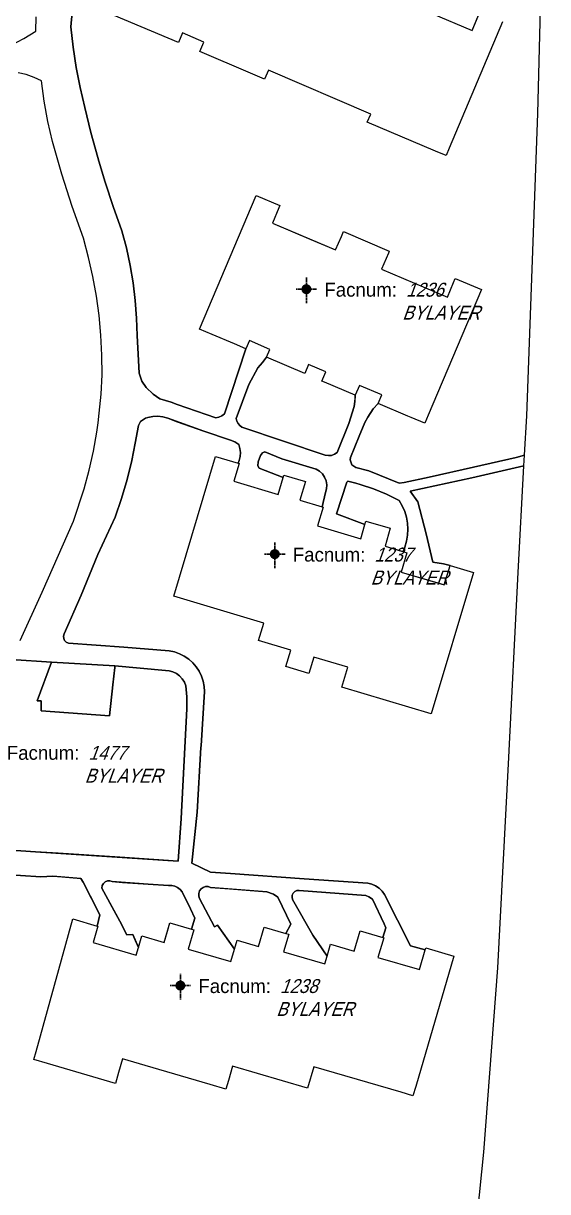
# Model space of a CAD drawing. Header units: inches. Extents: x 1273557 to 1282364, y 239587 to 246310.
# Drawn here: x 1281261.8 to 1281419.6, y 243890.3 to 244241.9 of the extents above; entities that cross this region are included whole.
import ezdxf
from ezdxf.enums import TextEntityAlignment as Align

# ---------------------------------------------------------------- set-up
doc = ezdxf.new("R2010")
doc.units = ezdxf.units.IN
doc.header["$MEASUREMENT"] = 0
doc.linetypes.add('DASHED2', pattern=[0.375, 0.25, -0.125])
doc.layers.add('BLDG-DATA', color=159, linetype='DASHED2', lineweight=30)
for name, color, linetype in [('BLDG-UW', 231, 'Continuous'), ('GRASS', 3, 'Continuous'), ('PATH', 253, 'Continuous'), ('PATH-ISLAND', 252, 'Continuous'), ('PRKG-DATA', 255, 'Continuous'), ('PRKG-UW', 6, 'Continuous')]:
    doc.layers.add(name, color=color, linetype=linetype)
doc.styles.add('SS_LITE', font='FRABK.TTF', dxfattribs={"height": 16})

# ---------------------------------------------------------------- blocks, each defined once
blk = doc.blocks.new('*U1')
for p, q in [((0, 3.55), (0, -4.2)), ((-3.08, 0), (3.08, 0))]:
    blk.add_line(p, q)
at = {"const_width": 1.5}
blk.add_lwpolyline([(-0.75, 0, 1), (0.75, 0, 1)], format="xyb", close=True, dxfattribs=at)
at = {"layer": 'BLDG-DATA', "color": 1, "style": 'SS_LITE'}
blk.add_text('Facnum:', height=4.2, dxfattribs=at).set_placement((27.26, -2.25), align=Align.RIGHT)
at = {"layer": 'BLDG-DATA', "color": 7, "style": 'SS_LITE', "oblique": 20, "width": 0.9, "flags": 8}
for tag, p in [('FACNUM', (29.98, -2.25)), ('OBJECT', (28.84, -9.16))]:
    blk.add_attdef(tag, p, '', height=4.2, dxfattribs=at)
blk = doc.blocks.new('*U8')
for p, q in [((0, 3.55), (0, -4.2)), ((-3.08, 0), (3.08, 0))]:
    blk.add_line(p, q)
at = {"const_width": 1.5}
blk.add_lwpolyline([(-0.75, 0, 1), (0.75, 0, 1)], format="xyb", close=True, dxfattribs=at)
at = {"layer": 'PRKG-DATA', "color": 1, "style": 'SS_LITE'}
blk.add_text('Facnum:', height=4.2, dxfattribs=at).set_placement((27.26, -2.25), align=Align.RIGHT)
at = {"layer": 'PRKG-DATA', "color": 7, "style": 'SS_LITE', "oblique": 20, "width": 0.9, "flags": 8}
for tag, p in [('FACNUM', (29.98, -2.25)), ('OBJECT', (28.84, -9.16))]:
    blk.add_attdef(tag, p, '', height=4.2, dxfattribs=at)

msp = doc.modelspace()

# ---------------------------------------------------------------- linework, layer by layer
at = {"layer": 'BLDG-UW'}
for points in [[(1281406.03, 244242.36), (1281389.97, 244204.39), (1281389.02, 244202.14), (1281385.86, 244203.48), (1281365.31, 244212.18), (1281366.34, 244214.61), (1281335.56, 244227.88), (1281334.41, 244225.17), (1281330.12, 244226.99), (1281314.9, 244233.42), (1281316.13, 244236.32), (1281309.69, 244239.05), (1281308.46, 244236.13), (1281289.07, 244244.33)], [(1281384.54, 244244.98), (1281396.85, 244239.77), (1281399.17, 244245.26)]]:
    msp.add_lwpolyline(points, dxfattribs=at)
for points in [[(1281314.83, 244149.93), (1281331.9, 244190.09), (1281338.99, 244187.08), (1281338.71, 244186.41), (1281336.75, 244181.8), (1281355.78, 244173.73), (1281357.51, 244177.8), (1281358.12, 244179.25), (1281371.9, 244173.4), (1281371.64, 244172.78), (1281369.59, 244167.96), (1281389.4, 244159.55), (1281391.28, 244163.97), (1281391.79, 244165.18), (1281399.7, 244161.82), (1281383.64, 244123.97), (1281382.61, 244121.55), (1281378.48, 244123.31), (1281377.47, 244123.74), (1281368.57, 244127.52), (1281369.66, 244130.09), (1281362.92, 244132.95), (1281361.67, 244129.99), (1281352.43, 244133.91), (1281351.65, 244134.24), (1281352.84, 244137.04), (1281347.61, 244139.26), (1281346.47, 244136.57), (1281334.98, 244141.44), (1281335.99, 244143.82), (1281329.8, 244146.44), (1281328.76, 244144.01), (1281325.32, 244145.47), (1281318.62, 244148.32)], [(1281307.05, 244069.5), (1281319.61, 244111.6), (1281326.44, 244109.57), (1281326.75, 244109.47), (1281325.16, 244104.14), (1281338.45, 244100.17), (1281339.96, 244105.23), (1281340.19, 244105.99), (1281346.73, 244104.04), (1281345.04, 244098.4), (1281351.76, 244096.4), (1281351.98, 244096.33), (1281350.29, 244090.65), (1281363.31, 244086.76), (1281364.59, 244091.08), (1281364.91, 244092.14), (1281372.23, 244089.95), (1281370.63, 244084.58), (1281377.25, 244082.61), (1281375.51, 244076.8), (1281388.46, 244072.94), (1281390.2, 244078.74), (1281397.25, 244076.64), (1281397.25, 244076.64), (1281384.54, 244034.07), (1281384.54, 244034.07), (1281384.54, 244034.07), (1281384.54, 244034.07), (1281384.54, 244034.07), (1281384.54, 244034.07), (1281384.54, 244034.07), (1281384.54, 244034.07), (1281357.62, 244042.13), (1281357.62, 244042.13), (1281359.42, 244048.15), (1281349.17, 244051.21), (1281347.7, 244046.27), (1281340.81, 244048.31), (1281342.29, 244053.29), (1281332.56, 244056.19), (1281334.12, 244061.42), (1281334.12, 244061.42)], [(1281265.61, 243932.48), (1281276.71, 243972.38), (1281284, 243970.25), (1281284.23, 243970.18), (1281282.79, 243965.24), (1281295.73, 243961.46), (1281296.41, 243963.78), (1281297.44, 243967.3), (1281304.21, 243965.32), (1281305.91, 243971.16), (1281312.34, 243969.28), (1281313.1, 243969.06), (1281311.43, 243963.32), (1281324.26, 243959.57), (1281325.34, 243963.29), (1281326.12, 243965.96), (1281332.59, 243964.07), (1281334.3, 243969.92), (1281340.76, 243968.03), (1281341.66, 243967.77), (1281340.12, 243962.48), (1281352.53, 243958.86), (1281353.22, 243961.21), (1281354.25, 243964.75), (1281361.38, 243962.67), (1281363.16, 243968.78), (1281370.02, 243966.77), (1281370.23, 243966.71), (1281368.51, 243960.82), (1281380.98, 243957.18), (1281382.69, 243963.04), (1281382.87, 243963.66), (1281391.32, 243961.19), (1281379.86, 243921.97), (1281379.04, 243919.18), (1281375.48, 243920.22), (1281355.42, 243926.08), (1281349.16, 243927.91), (1281347.27, 243921.44), (1281324.75, 243928.02), (1281324.75, 243928.02), (1281324.75, 243928.02), (1281323.51, 243923.76), (1281322.76, 243921.18), (1281318.05, 243922.56), (1281298.47, 243928.28), (1281291.63, 243930.28), (1281290.44, 243926.18), (1281289.48, 243922.87), (1281269.09, 243928.83), (1281264.93, 243930.05)]]:
    msp.add_lwpolyline(points, close=True, dxfattribs=at)
at = {"layer": 'GRASS'}
for points in [[(1281276.52, 244245.18), (1281276.03, 244240.89), (1281276.76, 244234.76), (1281277.72, 244228.65), (1281278.89, 244222.59), (1281280.28, 244216.57), (1281282.11, 244209.04), (1281284.15, 244201.56), (1281284.49, 244200.43), (1281286.38, 244194.14), (1281288.81, 244186.78), (1281291.44, 244179.49), (1281292.8, 244174.32), (1281293.92, 244169.1), (1281294.8, 244163.82), (1281295.44, 244158.52), (1281295.84, 244153.19), (1281295.99, 244147.98), (1281296.46, 244140.43), (1281296.68, 244136.67), (1281297.48, 244134.26), (1281298.75, 244132.37), (1281300.82, 244130.36), (1281301.85, 244129.65), (1281302.88, 244128.95), (1281306.31, 244127.9), (1281308.11, 244127.26), (1281319.68, 244123.22), (1281320.62, 244123.41), (1281321.52, 244123.82), (1281322.29, 244124.43), (1281328.76, 244144.01), (1281325.32, 244145.47), (1281318.62, 244148.32), (1281314.83, 244149.93), (1281331.9, 244190.09), (1281338.99, 244187.08), (1281338.71, 244186.41), (1281336.75, 244181.8), (1281348.29, 244176.91), (1281355.78, 244173.73), (1281357.51, 244177.8), (1281358.12, 244179.25), (1281371.9, 244173.4), (1281371.64, 244172.78), (1281369.59, 244167.96), (1281389.4, 244159.55), (1281391.28, 244163.97), (1281391.79, 244165.18), (1281399.7, 244161.82), (1281383.64, 244123.97), (1281382.61, 244121.55), (1281378.48, 244123.31), (1281377.47, 244123.74), (1281368.57, 244127.52), (1281367.1, 244125.92), (1281365.5, 244123.44), (1281364.54, 244121.8), (1281362.82, 244117.73), (1281360.27, 244111.22), (1281360.15, 244110.59), (1281360.6, 244109.06), (1281361.84, 244108.26), (1281365.73, 244107.24), (1281374.85, 244103.52), (1281376.37, 244103.72), (1281383.94, 244105.39), (1281397.3, 244108.37), (1281410.14, 244111.26), (1281412.63, 244111.93), (1281413.27, 244123.78), (1281416.66, 244214.85), (1281419.58, 244328.78)], [(1281258.15, 244235.36), (1281261.89, 244237.39), (1281265.54, 244239.6), (1281265.62, 244243.91)], [(1281406.03, 244242.36), (1281389.97, 244204.39), (1281389.02, 244202.14), (1281385.86, 244203.48), (1281365.31, 244212.18), (1281366.34, 244214.61), (1281335.56, 244227.88), (1281334.41, 244225.17), (1281330.12, 244226.99), (1281314.9, 244233.42), (1281316.13, 244236.32), (1281309.69, 244239.05), (1281308.46, 244236.13), (1281289.07, 244244.33)], [(1281260.86, 244056.15), (1281267.41, 244070.76), (1281276.9, 244092.11), (1281280.09, 244101.87), (1281281.59, 244107.47), (1281282.85, 244113.13), (1281283.86, 244118.84), (1281284.25, 244121.71), (1281284.64, 244124.59), (1281285.17, 244130.36), (1281285.46, 244136.16), (1281285.41, 244142.1), (1281285.11, 244148.04), (1281284.56, 244153.96), (1281283.75, 244159.85), (1281282.7, 244165.7), (1281281.39, 244171.5), (1281279.84, 244177.24), (1281276.45, 244186.86), (1281273.34, 244196.57), (1281270.53, 244206.38), (1281269.11, 244212.39), (1281268.02, 244218.48), (1281267.27, 244224.61), (1281265.01, 244225.68), (1281262.65, 244226.49), (1281260.21, 244227.04)], [(1281395.28, 243851.81), (1281400.41, 243902.19), (1281404.61, 243957.65), (1281407.77, 244019.07), (1281410.74, 244076.64), (1281412.46, 244108.76), (1281396.8, 244105.18), (1281378.19, 244101.12), (1281380.48, 244097.88), (1281383.07, 244088.3), (1281385.06, 244079.75), (1281388.21, 244079.27), (1281390.2, 244078.74), (1281397.25, 244076.64), (1281384.54, 244034.07), (1281357.62, 244042.13), (1281359.42, 244048.15), (1281349.17, 244051.21), (1281347.7, 244046.27), (1281340.81, 244048.31), (1281342.29, 244053.29), (1281332.56, 244056.19), (1281334.12, 244061.42), (1281307.05, 244069.5), (1281319.61, 244111.6), (1281326.44, 244109.57), (1281326.76, 244110.36), (1281327.03, 244111.55), (1281327.1, 244112.76), (1281326.96, 244113.97), (1281326.62, 244115.13), (1281325.48, 244115.97), (1281324.16, 244116.53), (1281316.13, 244119.16), (1281305.24, 244123.07), (1281303.77, 244123.48), (1281302.28, 244123.67), (1281301.52, 244123.64), (1281300.76, 244123.62), (1281299.27, 244123.33), (1281298.51, 244123.06), (1281297.04, 244122.11), (1281296.39, 244120.94), (1281295.43, 244115.58), (1281294.4, 244110.41), (1281292.99, 244104.64), (1281291.33, 244098.95), (1281289.43, 244093.34), (1281284.19, 244082.02), (1281279.13, 244069.78), (1281274.08, 244058.16), (1281273.88, 244057.49), (1281273.93, 244056.78), (1281274.2, 244056.16), (1281274.69, 244055.66), (1281275.32, 244055.37), (1281292.04, 244054.14), (1281305.68, 244053.05), (1281307.26, 244052.73), (1281308.79, 244052.2), (1281310.23, 244051.48), (1281311.57, 244050.58), (1281312.78, 244049.51), (1281313.84, 244048.29), (1281314.73, 244046.94), (1281315.43, 244045.49), (1281315.95, 244043.96), (1281316.25, 244042.37), (1281316.34, 244040.87), (1281315.26, 244024.45), (1281315.21, 244023.99), (1281314.05, 244004.53), (1281312.52, 243989.14), (1281318.13, 243986.42), (1281324.08, 243986.01), (1281346.29, 243984.46), (1281365.49, 243983.18), (1281366.69, 243982.86), (1281367.82, 243982.34), (1281368.84, 243981.63), (1281369.73, 243980.75), (1281370.44, 243979.73), (1281378.28, 243964.27), (1281382.69, 243963.04), (1281382.87, 243963.66), (1281391.32, 243961.19), (1281379.86, 243921.97), (1281379.04, 243919.18), (1281375.48, 243920.22), (1281355.42, 243926.08), (1281349.16, 243927.91), (1281347.27, 243921.44), (1281324.75, 243928.02), (1281323.51, 243923.76), (1281322.76, 243921.18), (1281318.05, 243922.56), (1281298.47, 243928.28), (1281291.63, 243930.28), (1281290.44, 243926.18), (1281289.48, 243922.87), (1281269.09, 243928.83), (1281264.93, 243930.05), (1281265.61, 243932.48), (1281276.71, 243972.38), (1281284, 243970.25), (1281284.78, 243973.61), (1281279.8, 243983.4), (1281279.08, 243984.56), (1281270.62, 243985.23), (1281267.07, 243985.09), (1281242.43, 243986.68)]]:
    msp.add_lwpolyline(points, dxfattribs=at)
for points in [[(1281361.3, 244126.6), (1281361.54, 244128.12), (1281361.62, 244129.12), (1281361.67, 244129.99), (1281352.43, 244133.91), (1281351.65, 244134.24), (1281352.84, 244137.04), (1281347.61, 244139.26), (1281346.47, 244136.57), (1281334.98, 244141.44), (1281333.76, 244139.89), (1281332.36, 244138.21), (1281329.63, 244133.21), (1281325.88, 244123.01), (1281326.03, 244122.2), (1281326.39, 244121.46), (1281326.91, 244120.86), (1281327.56, 244120.41), (1281352.6, 244111.98), (1281353.58, 244111.82), (1281354.53, 244111.9), (1281355.46, 244112.22), (1281356.28, 244112.76), (1281359.7, 244121.52)], [(1281352.73, 244100.71), (1281353.04, 244101.87), (1281353.1, 244103.06), (1281352.9, 244104.24), (1281352.46, 244105.35), (1281351.79, 244106.34), (1281350.92, 244107.17), (1281349.92, 244107.77), (1281339.6, 244110.88), (1281334.46, 244113.02), (1281333.75, 244112.66), (1281333.11, 244111.88), (1281332.47, 244109.93), (1281332.35, 244108.74), (1281332.71, 244108.01), (1281339.96, 244105.23), (1281340.19, 244105.99), (1281346.73, 244104.04), (1281345.04, 244098.4), (1281351.76, 244096.4)], [(1281374.93, 244098.32), (1281371.11, 244100.18), (1281367.18, 244101.8), (1281363.15, 244103.18), (1281361.9, 244103.52), (1281359.45, 244104.15), (1281359.15, 244103.85), (1281356.04, 244094.33), (1281364.59, 244091.08), (1281364.59, 244091.08), (1281364.91, 244092.14), (1281372.23, 244089.95), (1281370.63, 244084.58), (1281376.07, 244082.96), (1281376.63, 244084.28), (1281377.13, 244086.04), (1281377.44, 244087.85), (1281377.53, 244089.68), (1281377.42, 244091.51), (1281377.1, 244093.31), (1281376.57, 244095.06), (1281375.84, 244096.74)], [(1281289.28, 244048.03), (1281289.33, 244048.55), (1281270.24, 244049.7), (1281265.93, 244038.06), (1281267.19, 244038.02), (1281267.09, 244034.98), (1281287.69, 244033.53), (1281287.89, 244035.37), (1281288.5, 244040.95), (1281288.71, 244042.86)], [(1281309.58, 243980.5), (1281308.98, 243981.22), (1281308.22, 243981.82), (1281307.35, 243982.22), (1281306.42, 243982.42), (1281305.46, 243982.41), (1281299.32, 243982.85), (1281288.54, 243983.61), (1281287.85, 243983.85), (1281287.11, 243983.83), (1281286.43, 243983.56), (1281285.89, 243983.07), (1281285.54, 243982.42), (1281285.44, 243981.69), (1281291.38, 243970.56), (1281292.94, 243967.64), (1281294.71, 243967.71), (1281296.41, 243963.78), (1281297.44, 243967.3), (1281304.21, 243965.32), (1281305.19, 243968.69), (1281305.91, 243971.16), (1281312.34, 243969.28), (1281313.36, 243972.65), (1281312.04, 243975.39)], [(1281338.39, 243978.9), (1281337.02, 243979.83), (1281335.02, 243980.54), (1281318.1, 243981.86), (1281317.37, 243982.11), (1281316.6, 243982.11), (1281315.87, 243981.87), (1281315.25, 243981.42), (1281314.8, 243980.79), (1281314.57, 243980.05), (1281314.58, 243979.28), (1281314.83, 243978.55), (1281319.35, 243970.05), (1281320.25, 243970.52), (1281325.34, 243963.29), (1281325.34, 243963.29), (1281326.12, 243965.96), (1281332.59, 243964.07), (1281334.3, 243969.92), (1281340.76, 243968.03), (1281342.29, 243970.8)], [(1281366.85, 243978.33), (1281365.73, 243979), (1281364.86, 243979.41), (1281344.78, 243980.97), (1281344.11, 243980.91), (1281343.5, 243980.63), (1281343.02, 243980.17), (1281342.72, 243979.57), (1281342.64, 243978.9), (1281342.79, 243978.25), (1281348.89, 243967.54), (1281353.22, 243961.21), (1281354.25, 243964.75), (1281361.38, 243962.67), (1281363.16, 243968.78), (1281370.02, 243966.77), (1281370.87, 243969.71), (1281370.4, 243970.87)]]:
    msp.add_lwpolyline(points, close=True, dxfattribs=at)
at = {"layer": 'PATH'}
for points in [[(1281242.43, 243986.68), (1281267.07, 243985.09), (1281270.62, 243985.23), (1281273.35, 243985.01), (1281279.08, 243984.56), (1281279.8, 243983.4), (1281283.98, 243975.18), (1281284.78, 243973.61), (1281284, 243970.25), (1281284.23, 243970.18), (1281282.79, 243965.24), (1281295.73, 243961.46), (1281296.41, 243963.78), (1281295.56, 243965.75), (1281294.71, 243967.71), (1281292.94, 243967.64), (1281291.93, 243969.53), (1281291.38, 243970.56), (1281289.13, 243974.78), (1281285.44, 243981.69), (1281285.54, 243982.42), (1281285.89, 243983.07), (1281286.43, 243983.56), (1281287.11, 243983.83), (1281287.85, 243983.85), (1281288.54, 243983.61), (1281291.65, 243983.39), (1281299.32, 243982.85), (1281305.46, 243982.41), (1281306.42, 243982.42), (1281307.35, 243982.22), (1281308.22, 243981.82), (1281308.98, 243981.22), (1281309.58, 243980.5), (1281312.04, 243975.39), (1281313.36, 243972.65), (1281312.34, 243969.28), (1281313.1, 243969.06), (1281311.43, 243963.32), (1281324.26, 243959.57), (1281325.34, 243963.29), (1281320.25, 243970.52), (1281319.35, 243970.05), (1281314.83, 243978.55), (1281314.59, 243979.26), (1281314.57, 243980.05), (1281314.8, 243980.79), (1281315.25, 243981.42), (1281315.87, 243981.87), (1281316.6, 243982.11), (1281317.37, 243982.11), (1281318.1, 243981.86), (1281323.8, 243981.42), (1281335.02, 243980.54), (1281337.02, 243979.83), (1281338.39, 243978.9), (1281342.29, 243970.8), (1281340.76, 243968.03), (1281341.66, 243967.77), (1281340.12, 243962.48), (1281352.53, 243958.86), (1281353.22, 243961.21), (1281348.89, 243967.54), (1281342.79, 243978.25), (1281342.64, 243978.92), (1281342.72, 243979.57), (1281343.02, 243980.17), (1281343.5, 243980.63), (1281344.11, 243980.91), (1281344.78, 243980.97), (1281364.86, 243979.41), (1281365.73, 243979), (1281366.85, 243978.33), (1281370.4, 243970.87), (1281370.87, 243969.71), (1281370.02, 243966.77), (1281370.23, 243966.71), (1281368.51, 243960.82), (1281380.98, 243957.18), (1281382.69, 243963.04), (1281378.28, 243964.27), (1281370.44, 243979.73), (1281369.73, 243980.75), (1281368.84, 243981.63), (1281367.82, 243982.34), (1281366.69, 243982.86), (1281365.49, 243983.18), (1281346.29, 243984.46), (1281324.08, 243986.01), (1281318.13, 243986.42), (1281312.52, 243989.14), (1281314.05, 244004.53), (1281315.21, 244023.99), (1281315.26, 244024.45), (1281316.34, 244040.87), (1281316.25, 244042.37), (1281315.95, 244043.96), (1281315.43, 244045.49), (1281314.73, 244046.94), (1281313.84, 244048.29), (1281312.78, 244049.51), (1281311.57, 244050.58), (1281310.23, 244051.48), (1281308.79, 244052.2), (1281307.26, 244052.73), (1281305.68, 244053.05), (1281292.04, 244054.14), (1281275.32, 244055.37), (1281274.69, 244055.66), (1281274.2, 244056.16), (1281273.93, 244056.78), (1281273.88, 244057.49), (1281274.08, 244058.16), (1281279.13, 244069.78), (1281284.19, 244082.02), (1281286.2, 244086.35), (1281289.43, 244093.34), (1281291.33, 244098.95), (1281292.99, 244104.64), (1281294.4, 244110.41), (1281295.43, 244115.58), (1281296.39, 244120.94), (1281297.04, 244122.11), (1281298.51, 244123.06), (1281299.27, 244123.33), (1281300.76, 244123.62), (1281302.28, 244123.67), (1281303.77, 244123.48), (1281305.24, 244123.07), (1281308.11, 244122.04), (1281316.13, 244119.16), (1281324.16, 244116.53), (1281325.48, 244115.97), (1281326.62, 244115.13), (1281326.96, 244113.97), (1281327.1, 244112.76), (1281327.03, 244111.55), (1281326.76, 244110.36), (1281326.44, 244109.57), (1281326.75, 244109.47), (1281325.16, 244104.14), (1281338.45, 244100.17), (1281339.96, 244105.23), (1281332.71, 244108.01), (1281332.35, 244108.74), (1281332.47, 244109.93), (1281333.11, 244111.88), (1281333.75, 244112.66), (1281334.46, 244113.02), (1281339.6, 244110.88), (1281349.92, 244107.77), (1281350.92, 244107.17), (1281351.79, 244106.34), (1281352.46, 244105.35), (1281352.9, 244104.24), (1281353.1, 244103.06), (1281353.04, 244101.87), (1281352.73, 244100.71), (1281351.76, 244096.4), (1281351.98, 244096.33), (1281350.29, 244090.65), (1281363.31, 244086.76), (1281364.59, 244091.08), (1281356.04, 244094.33), (1281359.15, 244103.85), (1281359.45, 244104.15), (1281361.9, 244103.52), (1281363.15, 244103.18), (1281367.18, 244101.8), (1281371.11, 244100.18), (1281374.93, 244098.32), (1281375.84, 244096.74), (1281376.57, 244095.06), (1281377.1, 244093.31), (1281377.42, 244091.51), (1281377.53, 244089.68), (1281377.44, 244087.85), (1281377.13, 244086.04), (1281376.63, 244084.28), (1281376.07, 244082.96), (1281377.25, 244082.61), (1281375.51, 244076.8), (1281387.24, 244073.3), (1281388.46, 244072.94), (1281390.2, 244078.74), (1281388.21, 244079.27), (1281385.06, 244079.75), (1281383.07, 244088.3), (1281380.48, 244097.88), (1281378.19, 244101.12), (1281396.8, 244105.18), (1281412.46, 244108.76), (1281412.63, 244111.93), (1281410.14, 244111.26), (1281397.3, 244108.37), (1281383.94, 244105.39), (1281376.37, 244103.72), (1281374.85, 244103.52), (1281365.73, 244107.24), (1281361.84, 244108.26), (1281360.6, 244109.06), (1281360.15, 244110.59), (1281360.27, 244111.22), (1281362.82, 244117.73), (1281364.54, 244121.8), (1281365.5, 244123.44), (1281367.1, 244125.92), (1281368.57, 244127.52), (1281369.66, 244130.09), (1281362.92, 244132.95), (1281361.67, 244129.99), (1281361.54, 244128.12), (1281361.3, 244126.6), (1281359.7, 244121.52), (1281356.28, 244112.76), (1281355.46, 244112.22), (1281354.53, 244111.9), (1281353.58, 244111.82), (1281352.6, 244111.98), (1281327.56, 244120.41), (1281326.91, 244120.86), (1281326.39, 244121.46), (1281326.03, 244122.2), (1281325.88, 244123.01), (1281329.63, 244133.21), (1281332.36, 244138.21), (1281333.76, 244139.89), (1281334.98, 244141.44), (1281335.99, 244143.82), (1281329.8, 244146.44), (1281328.76, 244144.01), (1281322.29, 244124.43), (1281321.52, 244123.82), (1281320.62, 244123.41), (1281319.68, 244123.22), (1281308.11, 244127.26), (1281306.31, 244127.9), (1281302.88, 244128.95), (1281301.85, 244129.65), (1281300.82, 244130.36), (1281298.75, 244132.37), (1281297.48, 244134.26), (1281296.68, 244136.67), (1281296.46, 244140.43), (1281295.99, 244147.98), (1281295.84, 244153.19), (1281295.44, 244158.52), (1281294.8, 244163.82), (1281293.92, 244169.1), (1281292.8, 244174.32), (1281291.44, 244179.49), (1281288.81, 244186.78), (1281286.38, 244194.14), (1281284.49, 244200.43), (1281284.15, 244201.56), (1281282.11, 244209.04), (1281280.28, 244216.57), (1281278.89, 244222.59), (1281277.72, 244228.65), (1281276.76, 244234.76), (1281276.03, 244240.89), (1281276.52, 244245.18)], [(1281384.54, 244244.98), (1281396.85, 244239.77), (1281399.3, 244245.56)], [(1281258.11, 244050.48), (1281270.24, 244049.7), (1281289.33, 244048.55), (1281304.55, 244047.13), (1281305.65, 244047.04), (1281306.79, 244046.73), (1281307.85, 244046.21), (1281308.8, 244045.52), (1281309.62, 244044.66), (1281310.26, 244043.68), (1281310.72, 244042.59), (1281311.01, 244039.18), (1281310.94, 244035.63), (1281309.32, 244002.66), (1281308.39, 243989.77), (1281290.77, 243990.93), (1281272.3, 243992.16), (1281265.42, 243992.61), (1281250.63, 243993.61)]]:
    msp.add_lwpolyline(points, dxfattribs=at)
at = {"layer": 'PATH-ISLAND'}
for points in [[(1281258.15, 244235.36), (1281261.89, 244237.39), (1281265.54, 244239.6), (1281265.62, 244243.91)], [(1281260.86, 244056.15), (1281267.41, 244070.76), (1281276.9, 244092.11), (1281280.09, 244101.87), (1281281.59, 244107.47), (1281282.85, 244113.13), (1281283.86, 244118.84), (1281284.25, 244121.71), (1281284.64, 244124.59), (1281285.17, 244130.36), (1281285.46, 244136.16), (1281285.41, 244142.1), (1281285.11, 244148.04), (1281284.56, 244153.96), (1281283.75, 244159.85), (1281282.7, 244165.7), (1281281.39, 244171.5), (1281279.84, 244177.24), (1281276.45, 244186.86), (1281273.34, 244196.57), (1281270.53, 244206.38), (1281269.11, 244212.39), (1281268.02, 244218.48), (1281267.27, 244224.61), (1281265.01, 244225.68), (1281262.65, 244226.49), (1281260.21, 244227.04)]]:
    msp.add_lwpolyline(points, dxfattribs=at)
at = {"layer": 'PRKG-UW'}
msp.add_lwpolyline([(1281250.63, 243993.61), (1281265.42, 243992.61), (1281308.39, 243989.77), (1281309.32, 244002.66), (1281310.94, 244035.63), (1281311.01, 244039.18), (1281310.72, 244042.59), (1281310.26, 244043.68), (1281309.62, 244044.66), (1281308.8, 244045.52), (1281307.85, 244046.21), (1281306.79, 244046.73), (1281305.65, 244047.04), (1281304.55, 244047.13), (1281289.33, 244048.55), (1281289.28, 244048.06), (1281289.28, 244048.06), (1281288.71, 244042.86), (1281288.5, 244040.95), (1281287.89, 244035.37), (1281287.69, 244033.53), (1281267.09, 244034.98), (1281267.19, 244038.02), (1281265.93, 244038.06), (1281270.24, 244049.7), (1281258.11, 244050.48)], dxfattribs=at)

# ---------------------------------------------------------------- block references
at = {"layer": 'BLDG-DATA'}
ref = msp.add_blockref('*U1', (1281346.97, 244161.92), dxfattribs=at)
ref.add_attrib('FACNUM', '1236', (1281376.96, 244159.67), dxfattribs={"color": 7, "height": 4.2, "style": 'SS_LITE', "oblique": 20, "width": 0.9})
ref.add_attrib('OBJECT', 'BYLAYER', (1281375.81, 244152.76), dxfattribs={"color": 7, "height": 4.2, "style": 'SS_LITE', "oblique": 20, "width": 0.9})
ref = msp.add_blockref('*U1', (1281337.46, 244082.18), dxfattribs=at)
ref.add_attrib('FACNUM', '1237', (1281367.44, 244079.94), dxfattribs={"color": 7, "height": 4.2, "style": 'SS_LITE', "oblique": 20, "width": 0.9})
ref.add_attrib('OBJECT', 'BYLAYER', (1281366.3, 244073.03), dxfattribs={"color": 7, "height": 4.2, "style": 'SS_LITE', "oblique": 20, "width": 0.9})
ref = msp.add_blockref('*U1', (1281309.04, 243952.32), dxfattribs=at)
ref.add_attrib('FACNUM', '1238', (1281339.02, 243950.08), dxfattribs={"color": 7, "height": 4.2, "style": 'SS_LITE', "oblique": 20, "width": 0.9})
ref.add_attrib('OBJECT', 'BYLAYER', (1281337.88, 243943.17), dxfattribs={"color": 7, "height": 4.2, "style": 'SS_LITE', "oblique": 20, "width": 0.9})
at = {"layer": 'PRKG-DATA'}
ref = msp.add_blockref('*U8', (1281251.38, 244022.53), dxfattribs=at)
ref.add_attrib('FACNUM', '1477', (1281281.36, 244020.28), dxfattribs={"color": 7, "height": 4.2, "style": 'SS_LITE', "oblique": 20, "width": 0.9})
ref.add_attrib('OBJECT', 'BYLAYER', (1281280.22, 244013.38), dxfattribs={"color": 7, "height": 4.2, "style": 'SS_LITE', "oblique": 20, "width": 0.9})

doc.saveas('drawing.dxf')
